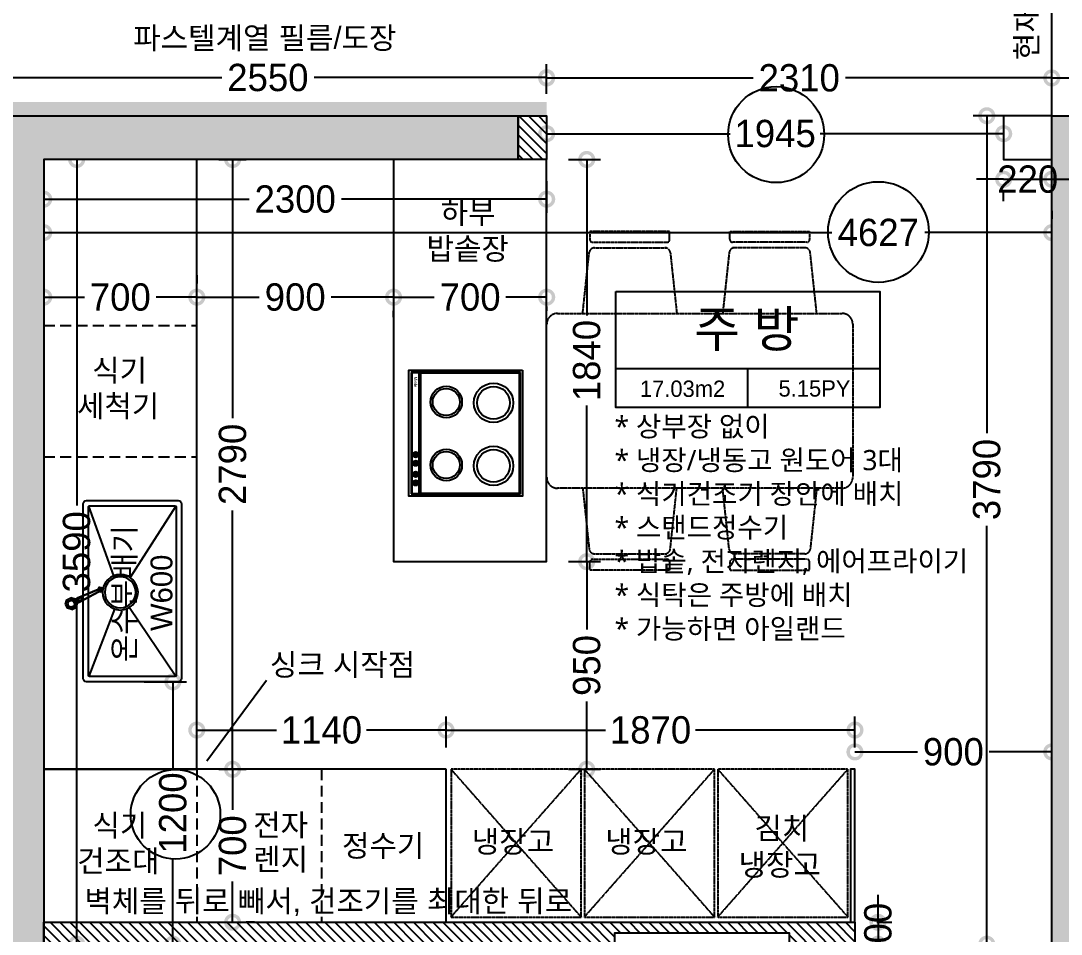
# Model space of a CAD drawing. Header units: millimetres. Extents: x 43335 to 261478, y -4312 to 41218.
# Drawn here: x 143568 to 148326, y 17574 to 21753 of the extents above; entities that cross this region are included whole.
import ezdxf
from ezdxf.enums import TextEntityAlignment as Align

# ---------------------------------------------------------------- set-up
doc = ezdxf.new("R2010")
doc.units = ezdxf.units.MM
for name, pattern in [('DASHED2', [0.375, 0.25, -0.125]), ('DH-HID2', [1.2, 0.8, -0.4]), ('HID', [2.3, 1.5, -0.8])]:
    doc.linetypes.add(name, pattern=pattern)
for name, color, linetype in [('0-ELC TEXT', 7, 'Continuous'), ('03-TEXT', 3, 'Continuous'), ('07-dim wal', 5, 'Continuous'), ('CO-FURB-DN', 9, 'Continuous'), ('DIM', 7, 'Continuous'), ('EHP장비', 1, 'Continuous'), ('FU-FURM', 251, 'DH-HID2'), ('S-DIM', 7, 'Continuous'), ('문자선', 3, 'Continuous'), ('벽1', 2, 'Continuous'), ('인테리어_가구_제작', 6, 'Continuous'), ('인테리어_기타', 8, 'Continuous'), ('인테리어_키친', 6, 'Continuous'), ('인테리어_해치_벽체', 8, 'Continuous'), ('평면_가구', 6, 'Continuous')]:
    doc.layers.add(name, color=color, linetype=linetype)
doc.styles.add('DH-TEXT', font='HANDotum.ttf')
doc.styles.add('넥슨고딕', font='HANDotum.ttf')
doc.styles.add('돋움', font='malgun.ttf')
doc.styles.add('스타일1', font='HANDotum.ttf')
doc.styles.add('코레일둥고', font='HANDotum.ttf')
doc.dimstyles.new('50', dxfattribs={"dimscale": 50, "dimtxt": 2.5, "dimasz": 2.5, "dimexe": 1.25, "dimexo": 2, "dimtad": 0, "dimdec": 0, "dimtxsty": '스타일1', "dimblk": 'DOTSMALL', "dimcen": 2.5, "dimclrd": 1, "dimclre": 1, "dimclrt": 2, "dimadec": 0, "dimazin": 0, "dimtfac": 1, "dimtdec": 0, "dimtix": 1, "dimtmove": 0, "dimatfit": 3, "dimldrblk": 'DOTSMALL', "dimfxl": 1.25, "dimarcsym": 0})

# ---------------------------------------------------------------- blocks, each defined once
blk = doc.blocks.new('_DOTSMALL')
at = {"color": 0, "linetype": 'ByBlock', "const_width": 0.5}
blk.add_lwpolyline([(-0.0625, 0, 1), (0.0625, 0, 1)], format="xyb", close=True, dxfattribs=at)
blk = doc.blocks.new('*D420')
at = {"layer": 'Defpoints', "color": 0, "transparency": 16777216}
for p in [(145972.9, 21492.7), (143422.9, 21318.4), (145972.9, 21318.4)]:
    blk.add_point(p, dxfattribs=at)
at = {"layer": 'S-DIM', "color": 1, "lineweight": -2, "transparency": 16777216}
for p, q in [((143422.9, 21418.4), (143422.9, 21555.2)), ((145972.9, 21418.4), (145972.9, 21555.2)), ((143422.9, 21492.7), (144486.6, 21492.7)), ((145972.9, 21492.7), (144909.3, 21492.7))]:
    blk.add_line(p, q, dxfattribs=at)
at = {"layer": 'S-DIM', "color": 1, "lineweight": -2, "transparency": 16777216, "xscale": 125, "yscale": 125, "zscale": 125, "rotation": 180}
blk.add_blockref('_DOTSMALL', (143422.9, 21492.7), dxfattribs=at)
at = {"layer": 'S-DIM', "color": 1, "lineweight": -2, "transparency": 16777216, "xscale": 125, "yscale": 125, "zscale": 125}
blk.add_blockref('_DOTSMALL', (145972.9, 21492.7), dxfattribs=at)
at = {"layer": 'S-DIM', "color": 2, "transparency": 16777216, "insert": (144697.9, 21492.7), "char_height": 125, "attachment_point": 5, "style": '스타일1'}
blk.add_mtext('2550', dxfattribs=at)
blk = doc.blocks.new('*D421')
at = {"layer": 'Defpoints', "color": 0, "transparency": 16777216}
for p in [(148832.9, 21491.2), (148282.9, 21318.4), (148832.9, 21318.4)]:
    blk.add_point(p, dxfattribs=at)
at = {"layer": 'S-DIM', "color": 1, "lineweight": -2, "transparency": 16777216}
for p, q in [((148282.9, 21418.4), (148282.9, 21553.7)), ((148832.9, 21418.4), (148832.9, 21553.7)), ((148282.9, 21491.2), (148394.7, 21491.2)), ((148832.9, 21491.2), (148721.2, 21491.2))]:
    blk.add_line(p, q, dxfattribs=at)
at = {"layer": 'S-DIM', "color": 1, "lineweight": -2, "transparency": 16777216, "xscale": 125, "yscale": 125, "zscale": 125, "rotation": 180}
blk.add_blockref('_DOTSMALL', (148282.9, 21491.2), dxfattribs=at)
at = {"layer": 'S-DIM', "color": 1, "lineweight": -2, "transparency": 16777216, "xscale": 125, "yscale": 125, "zscale": 125}
blk.add_blockref('_DOTSMALL', (148832.9, 21491.2), dxfattribs=at)
at = {"layer": 'S-DIM', "color": 2, "transparency": 16777216, "insert": (148557.9, 21491.2), "char_height": 125, "attachment_point": 5, "style": '스타일1'}
blk.add_mtext('550', dxfattribs=at)
blk = doc.blocks.new('F-507')
at = {"layer": 'FU-FURM'}
for p, q in [((462.5, 775), (97.4, 775)), ((97.4, 775), (97.4, 737.5)), ((462.5, 737.5), (462.5, 775)), ((737.5, 775), (1102.6, 775)), ((737.5, 737.5), (737.5, 775)), ((1102.6, 775), (1102.6, 737.5)), ((109.9, 725), (450, 725)), ((1090.1, 725), (750, 725)), ((64.9, 400), (94.5, 678.3)), ((119.3, 700), (450, 700)), ((465.4, 678.3), (495, 400)), ((734.6, 678.3), (705, 400)), ((1080.7, 700), (750, 700)), ((1135.1, 400), (1105.5, 678.3)), ((-50, 400), (1250, 400)), ((-100, -350), (-100, 350)), ((1300, 350), (1300, -350)), ((1250, -400), (-50, -400)), ((64.9, -400), (94.5, -678.3)), ((465.4, -678.3), (495, -400)), ((734.6, -678.3), (705, -400)), ((1135.1, -400), (1105.5, -678.3)), ((119.3, -700), (450, -700)), ((1080.7, -700), (750, -700)), ((97.4, -775), (97.4, -737.5)), ((109.9, -725), (450, -725)), ((462.5, -737.5), (462.5, -775)), ((737.5, -737.5), (737.5, -775)), ((1090.1, -725), (750, -725)), ((1102.6, -775), (1102.6, -737.5)), ((462.5, -775), (97.4, -775)), ((737.5, -775), (1102.6, -775))]:
    blk.add_line(p, q, dxfattribs=at)
for centre, radius, start, end in [((109.9, 737.5), 12.5, 180, 270), ((450, 737.5), 12.5, 270, 0), ((750, 737.5), 12.5, 180, 270), ((1090.1, 737.5), 12.5, 270, 0), ((119.3, 675), 25, 90, 172.4054), ((440.6, 675), 25, 7.5946, 90), ((759.4, 675), 25, 90, 172.4054), ((1080.7, 675), 25, 7.5946, 90), ((-50, 350), 50, 90, 180), ((1250, 350), 50, 0, 90), ((-50, -350), 50, 180, 270), ((1250, -350), 50, 270, 0), ((119.3, -675), 25, 187.5946, 270), ((440.6, -675), 25, 270, 352.4054), ((759.4, -675), 25, 187.5946, 270), ((1080.7, -675), 25, 270, 352.4054), ((109.9, -737.5), 12.5, 90, 180), ((450, -737.5), 12.5, 0, 90), ((750, -737.5), 12.5, 90, 180), ((1090.1, -737.5), 12.5, 0, 90)]:
    blk.add_arc(centre, radius, start, end, dxfattribs=at)
blk = doc.blocks.new('FB-009')
at = {"layer": 'CO-FURB-DN', "color": 251}
for p, q in [((10, 510), (10, 10)), ((278, 510), (10, 510)), ((13.4, 505.2), (13.4, 53.7)), ((275.4, 505.2), (13.4, 505.2)), ((566, 510), (266.8, 510)), ((563.4, 505.2), (266.8, 505.2)), ((563.4, 53.7), (563.4, 505.2)), ((566, 10), (566, 510)), ((10, 50), (278, 50)), ((13.4, 53.7), (275.4, 53.7)), ((266.8, 53.7), (563.4, 53.7)), ((266.8, 50), (566, 50)), ((10, 10), (278, 10)), ((12.2, 46.5), (12.2, 13.4)), ((276.4, 46.5), (12.2, 46.5)), ((12.2, 13.4), (276.4, 13.4)), ((564.4, 46.5), (266.8, 46.5)), ((266.8, 13.4), (564.4, 13.4)), ((266.8, 10), (566, 10)), ((385, 40.6), (385, 21.8)), ((388, 40.6), (388, 21.8)), ((424.2, 40.6), (424.2, 21.8)), ((427.2, 40.6), (427.2, 21.8)), ((474.9, 40.6), (474.9, 21.8)), ((477.9, 40.6), (477.9, 21.8)), ((514, 40.6), (514, 21.8)), ((517, 40.6), (517, 21.8)), ((564.4, 13.4), (564.4, 46.5))]:
    blk.add_line(p, q, dxfattribs=at)
at = {"layer": 'CO-FURB-DN'}
blk.add_lwpolyline([(0, 520), (576, 520), (576, 0), (0, 0)], close=True, dxfattribs=at)
at = {"layer": 'CO-FURB-DN', "color": 251}
for centre, radius in [((149.6, 387.2), 89.9), ((437.6, 387.2), 89.9), ((149.6, 387.2), 74.9), ((437.6, 387.2), 74.9), ((145.8, 170.8), 72), ((433.8, 170.8), 72), ((145.8, 170.8), 62), ((433.8, 170.8), 62), ((386.5, 31.2), 12.5), ((386.5, 31.2), 9.52), ((425.6, 31.2), 12.5), ((425.6, 31.2), 9.52), ((476.3, 31.2), 12.5), ((476.3, 31.2), 9.52), ((515.5, 31.2), 12.5), ((515.5, 31.2), 9.52)]:
    blk.add_circle(centre, radius, dxfattribs=at)
at = {"layer": 'CO-FURB-DN', "color": 251, "style": 'DH-TEXT'}
blk.add_text('Miele', height=15, dxfattribs=at).set_placement((29, 23.1))
blk = doc.blocks.new('A$Cd2137294')
at = {"color": 8}
for p, q in [((815, 530.7), (15, 530.7)), ((0, 515.7), (0, 95.7)), ((25, 500.7), (25, 110.7)), ((340.8, 293.2), (26.5, 504.3)), ((800, 505.7), (30, 505.7)), ((803.5, 504.3), (476.8, 296.3)), ((805, 110.7), (805, 500.7)), ((830, 95.7), (830, 515.7)), ((333.3, 224.1), (26.5, 107.2)), ((485.4, 221.7), (803.5, 107.2)), ((30, 105.7), (800, 105.7)), ((15, 80.7), (815, 80.7)), ((369.9, 37.2, 10), (387.7, 73, 30))]:
    blk.add_line(p, q, dxfattribs=at)
for points, elevation in [([(356.2, 0), (375.9, 6.6), (385.1, 25.1), (378.5, 44.7), (360, 54), (340.3, 47.4), (331.1, 28.9), (337.7, 9.2)], -74.1), ([(356.5, 10.4), (368.3, 14.3), (373.8, 25.5), (369.9, 37.2), (358.8, 42.8), (347, 38.8), (341.4, 27.7), (345.4, 15.9)], 10)]:
    blk.add_lwpolyline(points, close=True, dxfattribs=dict(at, elevation=elevation))
blk.add_lwpolyline([(356.5, 10.4), (368.3, 14.3), (373.8, 25.5), (369.9, 37.2), (358.8, 42.8), (347, 38.8), (341.4, 27.7), (345.4, 15.9)], close=True, dxfattribs=at)
for centre, radius in [((409.8, 250.8), 81), ((409.8, 250.8), 71), ((357.5, 25.9), 21.9)]:
    blk.add_circle(centre, radius, dxfattribs=at)
for centre, radius, start, end in [((15, 515.7), 15, 90, 180), ((815, 515.7), 15, 0, 90), ((30, 500.7), 5, 90, 180), ((800, 500.7), 5, 0, 90), ((15, 95.7), 15, 180, 270), ((30, 110.7), 5, 180, 270), ((800, 110.7), 5, 270, 0), ((815, 95.7), 15, 270, 0)]:
    blk.add_arc(centre, radius, start, end, dxfattribs=at)
for points in [[(422.5, 150.1, 20), (382.5, 53.3, -30), (364, 62.5, -30), (413.2, 154.7, 20)], [(364, 62.5, -50), (364, 62.5, -30), (413.2, 154.7, 20), (413.2, 154.7)], [(422.5, 150.1), (413.2, 154.7), (364, 62.5, -50), (382.5, 53.3, -50)], [(382.5, 53.3, -30), (382.5, 53.3, -50), (422.5, 150.1), (422.5, 150.1, 20)], [(421.6, 167.8, -10), (421.9, 163.2, 40), (416.1, 159.4, 40), (412, 161.5, -10)], [(422.5, 150.1), (423, 149.9, -10), (412.7, 155, -10), (413.2, 154.7)], [(422.7, 154.5, 40), (422.5, 150.1, 20), (413.2, 154.7, 20), (416.6, 152.6, 40)], [(421.9, 163.2, 40), (428.1, 160.2, 40), (431.9, 162.7, -10), (421.6, 167.8, -10)], [(431.9, 162.7, -10), (428.1, 160.2, 40), (428.5, 153.3, 40), (432.6, 156.2, -10)], [(358.8, 42.8), (347, 38.8), (339.9, 47, -70), (359.5, 53.6, -70)], [(376.6, 78.6, 30), (358.8, 42.8, 10), (358.8, 42.8), (376.6, 78.6, 30)], [(369.9, 37.2, 10), (358.8, 42.8, 10), (376.6, 78.6, 30), (387.7, 73, 30)], [(376.6, 78.6, 30), (387.7, 73, 30), (369.9, 37.2), (358.8, 42.8)], [(382.5, 53.3, -30), (369.9, 37.2), (358.8, 42.8), (364, 62.5, -30)], [(358.8, 42.8), (364, 62.5, -30), (364, 62.5, -50), (359.5, 53.6, -70)], [(359.5, 53.6, -70), (358.8, 42.8), (369.9, 37.2), (378, 44.3, -70)], [(378, 44.3, -70), (382.5, 53.3, -50), (364, 62.5, -50), (359.5, 53.6, -70)], [(369.9, 37.2, 10), (369.9, 37.2, 10), (387.7, 73, 30), (369.9, 37.2)], [(382.5, 53.3, -30), (369.9, 37.2), (378, 44.3, -70), (382.5, 53.3, -50)], [(339.9, 47, -70), (347, 38.8), (341.4, 27.7), (330.6, 28.5, -70)], [(373.8, 25.5), (369.9, 37.2), (378, 44.3, -70), (384.6, 24.7, -70)]]:
    blk.add_3dface(points, dxfattribs=at)
for points, invisible_edges in [([(413.2, 154.7), (412.7, 155, -10), (412, 161.5, -10), (416.1, 159.4, 40)], 8), ([(416.1, 159.4, 40), (416.6, 152.6, 40), (413.2, 154.7, 20), (413.2, 154.7)], 8), ([(428.5, 153.3, 40), (428.1, 160.2, 40), (421.9, 163.2, 40), (416.1, 159.4, 40)], 8), ([(416.1, 159.4, 40), (416.6, 152.6, 40), (422.7, 154.5, 40), (428.5, 153.3, 40)], 8), ([(422.7, 154.5, 40), (422.5, 150.1, 20), (422.5, 150.1), (423, 149.9, -10)], 8), ([(423, 149.9, -10), (432.6, 156.2, -10), (428.5, 153.3, 40), (422.7, 154.5, 40)], 8), ([(358.8, 42.8, 10), (347, 38.8, 10), (341.4, 27.7, 10), (345.4, 15.9, 10)], 8), ([(369.9, 37.2, 10), (358.8, 42.8, 10), (345.4, 15.9, 10), (356.5, 10.4, 10)], 10), ([(356.5, 10.4, 10), (368.3, 14.3, 10), (373.8, 25.5, 10), (369.9, 37.2, 10)], 8)]:
    blk.add_3dface(points, dxfattribs=dict(at, invisible_edges=invisible_edges))
blk = doc.blocks.new('*D498')
at = {"layer": 'Defpoints', "color": 0, "transparency": 16777216}
for p in [(144372.9, 21118.4), (144372.9, 18328.5), (144536.8, 18328.5)]:
    blk.add_point(p, dxfattribs=at)
at = {"layer": 'S-DIM', "color": 1, "lineweight": -2, "transparency": 16777216}
for p, q in [((144472.9, 21118.4), (144599.3, 21118.4)), ((144536.8, 21118.4), (144536.8, 19934.8)), ((144536.8, 18328.5), (144536.8, 19512.1)), ((144472.9, 18328.5), (144599.3, 18328.5))]:
    blk.add_line(p, q, dxfattribs=at)
at = {"layer": 'S-DIM', "color": 1, "lineweight": -2, "transparency": 16777216, "xscale": 125, "yscale": 125, "zscale": 125}
for p, rotation in [((144536.8, 21118.4), 90), ((144536.8, 18328.5), 270)]:
    blk.add_blockref('_DOTSMALL', p, dxfattribs=dict(at, rotation=rotation))
at = {"layer": 'S-DIM', "color": 2, "transparency": 16777216, "insert": (144536.8, 19723.5), "char_height": 125, "attachment_point": 5, "rotation": 90, "style": '스타일1'}
blk.add_mtext('2790', dxfattribs=at)
blk = doc.blocks.new('*D499')
at = {"layer": 'Defpoints', "color": 0, "transparency": 16777216}
for p in [(143672.9, 21118.4), (145972.9, 21118.4), (143672.9, 20936.7)]:
    blk.add_point(p, dxfattribs=at)
at = {"layer": 'S-DIM', "color": 1, "lineweight": -2, "transparency": 16777216}
for p, q in [((143672.9, 21018.4), (143672.9, 20874.2)), ((145972.9, 21018.4), (145972.9, 20874.2)), ((143672.9, 20936.7), (144611.6, 20936.7)), ((145972.9, 20936.7), (145034.3, 20936.7))]:
    blk.add_line(p, q, dxfattribs=at)
at = {"layer": 'S-DIM', "color": 1, "lineweight": -2, "transparency": 16777216, "xscale": 125, "yscale": 125, "zscale": 125, "rotation": 180}
blk.add_blockref('_DOTSMALL', (143672.9, 20936.7), dxfattribs=at)
at = {"layer": 'S-DIM', "color": 1, "lineweight": -2, "transparency": 16777216, "xscale": 125, "yscale": 125, "zscale": 125}
blk.add_blockref('_DOTSMALL', (145972.9, 20936.7), dxfattribs=at)
at = {"layer": 'S-DIM', "color": 2, "transparency": 16777216, "insert": (144822.9, 20936.7), "char_height": 125, "attachment_point": 5, "style": '스타일1'}
blk.add_mtext('2300', dxfattribs=at)
blk = doc.blocks.new('*D503')
at = {"layer": 'Defpoints', "color": 0, "transparency": 16777216}
for p in [(147382.9, 18507.9), (145512.9, 18328.5), (147382.9, 18328.5)]:
    blk.add_point(p, dxfattribs=at)
at = {"layer": 'S-DIM', "color": 1, "lineweight": -2, "transparency": 16777216}
for p, q in [((145512.9, 18428.5), (145512.9, 18570.4)), ((147382.9, 18428.5), (147382.9, 18570.4)), ((145512.9, 18507.9), (146241.9, 18507.9)), ((147382.9, 18507.9), (146653.9, 18507.9))]:
    blk.add_line(p, q, dxfattribs=at)
at = {"layer": 'S-DIM', "color": 1, "lineweight": -2, "transparency": 16777216, "xscale": 125, "yscale": 125, "zscale": 125, "rotation": 180}
blk.add_blockref('_DOTSMALL', (145512.9, 18507.9), dxfattribs=at)
at = {"layer": 'S-DIM', "color": 1, "lineweight": -2, "transparency": 16777216, "xscale": 125, "yscale": 125, "zscale": 125}
blk.add_blockref('_DOTSMALL', (147382.9, 18507.9), dxfattribs=at)
at = {"layer": 'S-DIM', "color": 2, "transparency": 16777216, "insert": (146447.9, 18507.9), "char_height": 125, "attachment_point": 5, "style": '스타일1'}
blk.add_mtext('1870', dxfattribs=at)
blk = doc.blocks.new('*D504')
at = {"layer": 'Defpoints', "color": 0, "transparency": 16777216}
for p in [(143672.9, 20488.4), (143672.9, 20488.4), (144372.9, 20488.4)]:
    blk.add_point(p, dxfattribs=at)
at = {"layer": 'S-DIM', "color": 1, "lineweight": -2, "transparency": 16777216}
for p, q in [((143672.9, 20588.4), (143672.9, 20550.9)), ((144372.9, 20588.4), (144372.9, 20550.9)), ((143672.9, 20488.4), (143859.1, 20488.4)), ((144372.9, 20488.4), (144186.8, 20488.4))]:
    blk.add_line(p, q, dxfattribs=at)
at = {"layer": 'S-DIM', "color": 1, "lineweight": -2, "transparency": 16777216, "xscale": 125, "yscale": 125, "zscale": 125, "rotation": 180}
blk.add_blockref('_DOTSMALL', (143672.9, 20488.4), dxfattribs=at)
at = {"layer": 'S-DIM', "color": 1, "lineweight": -2, "transparency": 16777216, "xscale": 125, "yscale": 125, "zscale": 125}
blk.add_blockref('_DOTSMALL', (144372.9, 20488.4), dxfattribs=at)
at = {"layer": 'S-DIM', "color": 2, "transparency": 16777216, "insert": (144022.9, 20488.4), "char_height": 125, "attachment_point": 5, "style": '스타일1'}
blk.add_mtext('700', dxfattribs=at)
blk = doc.blocks.new('*D505')
at = {"layer": 'Defpoints', "color": 0, "transparency": 16777216}
for p in [(144536.1, 18328.5), (144536.1, 17628.5), (144536.8, 17628.5)]:
    blk.add_point(p, dxfattribs=at)
at = {"layer": 'S-DIM', "color": 1, "lineweight": -2, "transparency": 16777216}
for p, q in [((144536.8, 18328.5), (144536.8, 18142.4)), ((144636.1, 18328.5), (144599.3, 18328.5)), ((144536.8, 17628.5), (144536.8, 17814.7)), ((144636.1, 17628.5), (144599.3, 17628.5))]:
    blk.add_line(p, q, dxfattribs=at)
at = {"layer": 'S-DIM', "color": 1, "lineweight": -2, "transparency": 16777216, "xscale": 125, "yscale": 125, "zscale": 125}
for p, rotation in [((144536.8, 18328.5), 90), ((144536.8, 17628.5), 270)]:
    blk.add_blockref('_DOTSMALL', p, dxfattribs=dict(at, rotation=rotation))
at = {"layer": 'S-DIM', "color": 2, "transparency": 16777216, "insert": (144536.8, 17978.5), "char_height": 125, "attachment_point": 5, "rotation": 90, "style": '스타일1'}
blk.add_mtext('700', dxfattribs=at)
blk = doc.blocks.new('*D506')
at = {"layer": 'Defpoints', "color": 0, "transparency": 16777216}
for p in [(148282.9, 18407.9), (147382.9, 18328.4), (148282.9, 18328.4)]:
    blk.add_point(p, dxfattribs=at)
at = {"layer": 'S-DIM', "color": 1, "lineweight": -2, "transparency": 16777216}
for p, q in [((147382.9, 18428.4), (147382.9, 18470.4)), ((148282.9, 18428.4), (148282.9, 18470.4)), ((147382.9, 18407.9), (147668.7, 18407.9)), ((148282.9, 18407.9), (147997.2, 18407.9))]:
    blk.add_line(p, q, dxfattribs=at)
at = {"layer": 'S-DIM', "color": 1, "lineweight": -2, "transparency": 16777216, "xscale": 125, "yscale": 125, "zscale": 125, "rotation": 180}
blk.add_blockref('_DOTSMALL', (147382.9, 18407.9), dxfattribs=at)
at = {"layer": 'S-DIM', "color": 1, "lineweight": -2, "transparency": 16777216, "xscale": 125, "yscale": 125, "zscale": 125}
blk.add_blockref('_DOTSMALL', (148282.9, 18407.9), dxfattribs=at)
at = {"layer": 'S-DIM', "color": 2, "transparency": 16777216, "insert": (147832.9, 18407.9), "char_height": 125, "attachment_point": 5, "style": '스타일1'}
blk.add_mtext('900', dxfattribs=at)
blk = doc.blocks.new('*D507')
at = {"layer": 'Defpoints', "color": 0, "transparency": 16777216}
for p in [(143823.5, 21118.4), (143823.5, 17528.4), (143823.5, 17528.4)]:
    blk.add_point(p, dxfattribs=at)
at = {"layer": 'S-DIM', "color": 1, "lineweight": -2, "transparency": 16777216}
for p, q in [((143823.5, 21118.4), (143823.5, 19535.1)), ((143923.5, 21118.4), (143886, 21118.4)), ((143823.5, 17528.4), (143823.5, 19111.7)), ((143923.5, 17528.4), (143886, 17528.4))]:
    blk.add_line(p, q, dxfattribs=at)
at = {"layer": 'S-DIM', "color": 1, "lineweight": -2, "transparency": 16777216, "xscale": 125, "yscale": 125, "zscale": 125}
for p, rotation in [((143823.5, 21118.4), 90), ((143823.5, 17528.4), 270)]:
    blk.add_blockref('_DOTSMALL', p, dxfattribs=dict(at, rotation=rotation))
at = {"layer": 'S-DIM', "color": 2, "transparency": 16777216, "insert": (143823.5, 19323.4), "char_height": 125, "attachment_point": 5, "rotation": 90, "style": '스타일1'}
blk.add_mtext('3590', dxfattribs=at)
blk = doc.blocks.new('*D508')
at = {"layer": 'Defpoints', "color": 0, "transparency": 16777216}
for p in [(148282.9, 21491.2), (145972.9, 21318.4), (148282.9, 21318.4)]:
    blk.add_point(p, dxfattribs=at)
at = {"layer": 'S-DIM', "color": 1, "lineweight": -2, "transparency": 16777216}
for p, q in [((145972.9, 21418.4), (145972.9, 21553.7)), ((148282.9, 21418.4), (148282.9, 21553.7)), ((145972.9, 21491.2), (146916.6, 21491.2)), ((148282.9, 21491.2), (147339.3, 21491.2))]:
    blk.add_line(p, q, dxfattribs=at)
at = {"layer": 'S-DIM', "color": 1, "lineweight": -2, "transparency": 16777216, "xscale": 125, "yscale": 125, "zscale": 125, "rotation": 180}
blk.add_blockref('_DOTSMALL', (145972.9, 21491.2), dxfattribs=at)
at = {"layer": 'S-DIM', "color": 1, "lineweight": -2, "transparency": 16777216, "xscale": 125, "yscale": 125, "zscale": 125}
blk.add_blockref('_DOTSMALL', (148282.9, 21491.2), dxfattribs=at)
at = {"layer": 'S-DIM', "color": 2, "transparency": 16777216, "insert": (147127.9, 21491.2), "char_height": 125, "attachment_point": 5, "style": '스타일1'}
blk.add_mtext('2310', dxfattribs=at)
blk = doc.blocks.new('*D509')
at = {"layer": 'Defpoints', "color": 0, "transparency": 16777216}
for p in [(148282.9, 21318.4), (147985.7, 17528.3), (148282.9, 17528.3)]:
    blk.add_point(p, dxfattribs=at)
at = {"layer": 'S-DIM', "color": 1, "lineweight": -2, "transparency": 16777216}
for p, q in [((148182.9, 21318.4), (147923.2, 21318.4)), ((147985.7, 21318.4), (147985.7, 19865.8)), ((147985.7, 17528.3), (147985.7, 19442.4)), ((148182.9, 17528.3), (147923.2, 17528.3))]:
    blk.add_line(p, q, dxfattribs=at)
at = {"layer": 'S-DIM', "color": 1, "lineweight": -2, "transparency": 16777216, "xscale": 125, "yscale": 125, "zscale": 125}
for p, rotation in [((147985.7, 21318.4), 90), ((147985.7, 17528.3), 270)]:
    blk.add_blockref('_DOTSMALL', p, dxfattribs=dict(at, rotation=rotation))
at = {"layer": 'S-DIM', "color": 2, "transparency": 16777216, "insert": (147985.7, 19654.1), "char_height": 125, "attachment_point": 5, "rotation": 90, "style": '스타일1'}
blk.add_mtext('3790', dxfattribs=at)
blk = doc.blocks.new('*D510')
at = {"layer": 'Defpoints', "color": 0, "transparency": 16777216}
for p in [(145272.9, 20546.4), (145972.9, 20546.4), (145972.9, 20488.4)]:
    blk.add_point(p, dxfattribs=at)
at = {"layer": 'S-DIM', "color": 1, "lineweight": -2, "transparency": 16777216}
for p, q in [((145272.9, 20488.4), (145459.1, 20488.4)), ((145972.9, 20488.4), (145786.8, 20488.4)), ((145272.9, 20446.4), (145272.9, 20425.9)), ((145972.9, 20446.4), (145972.9, 20425.9))]:
    blk.add_line(p, q, dxfattribs=at)
at = {"layer": 'S-DIM', "color": 1, "lineweight": -2, "transparency": 16777216, "xscale": 125, "yscale": 125, "zscale": 125, "rotation": 180}
blk.add_blockref('_DOTSMALL', (145272.9, 20488.4), dxfattribs=at)
at = {"layer": 'S-DIM', "color": 1, "lineweight": -2, "transparency": 16777216, "xscale": 125, "yscale": 125, "zscale": 125}
blk.add_blockref('_DOTSMALL', (145972.9, 20488.4), dxfattribs=at)
at = {"layer": 'S-DIM', "color": 2, "transparency": 16777216, "insert": (145622.9, 20488.4), "char_height": 125, "attachment_point": 5, "style": '스타일1'}
blk.add_mtext('700', dxfattribs=at)
blk = doc.blocks.new('*D500')
at = {"layer": 'Defpoints', "color": 0, "transparency": 16777216}
for p in [(144372.9, 20519.5), (144372.9, 20488.4), (145272.9, 20496.6)]:
    blk.add_point(p, dxfattribs=at)
at = {"layer": 'S-DIM', "color": 1, "lineweight": -2, "transparency": 16777216}
for p, q in [((144372.9, 20488.4), (144658.7, 20488.4)), ((145272.9, 20488.4), (144987.2, 20488.4)), ((144372.9, 20419.5), (144372.9, 20425.9)), ((145272.9, 20396.6), (145272.9, 20425.9))]:
    blk.add_line(p, q, dxfattribs=at)
at = {"layer": 'S-DIM', "color": 1, "lineweight": -2, "transparency": 16777216, "xscale": 125, "yscale": 125, "zscale": 125, "rotation": 180}
blk.add_blockref('_DOTSMALL', (144372.9, 20488.4), dxfattribs=at)
at = {"layer": 'S-DIM', "color": 1, "lineweight": -2, "transparency": 16777216, "xscale": 125, "yscale": 125, "zscale": 125}
blk.add_blockref('_DOTSMALL', (145272.9, 20488.4), dxfattribs=at)
at = {"layer": 'S-DIM', "color": 2, "transparency": 16777216, "insert": (144822.9, 20488.4), "char_height": 125, "attachment_point": 5, "style": '스타일1'}
blk.add_mtext('900', dxfattribs=at)
blk = doc.blocks.new('*D501')
at = {"layer": 'Defpoints', "color": 0, "transparency": 16777216}
for p in [(145972.9, 21118.4), (145972.9, 19278.4), (146156.2, 19278.4)]:
    blk.add_point(p, dxfattribs=at)
at = {"layer": 'S-DIM', "color": 1, "lineweight": -2, "transparency": 16777216}
for p, q in [((146072.9, 21118.4), (146218.7, 21118.4)), ((146156.2, 21118.4), (146156.2, 20404.4)), ((146156.2, 19278.4), (146156.2, 19992.4)), ((146072.9, 19278.4), (146218.7, 19278.4))]:
    blk.add_line(p, q, dxfattribs=at)
at = {"layer": 'S-DIM', "color": 1, "lineweight": -2, "transparency": 16777216, "xscale": 125, "yscale": 125, "zscale": 125}
for p, rotation in [((146156.2, 21118.4), 90), ((146156.2, 19278.4), 270)]:
    blk.add_blockref('_DOTSMALL', p, dxfattribs=dict(at, rotation=rotation))
at = {"layer": 'S-DIM', "color": 2, "transparency": 16777216, "insert": (146156.2, 20198.4), "char_height": 125, "attachment_point": 5, "rotation": 90, "style": '스타일1'}
blk.add_mtext('1840', dxfattribs=at)
blk = doc.blocks.new('*D502')
at = {"layer": 'Defpoints', "color": 0, "transparency": 16777216}
for p in [(145972.9, 19278.4), (145972.9, 18328.5), (146156.2, 18328.5)]:
    blk.add_point(p, dxfattribs=at)
at = {"layer": 'S-DIM', "color": 1, "lineweight": -2, "transparency": 16777216}
for p, q in [((146072.9, 19278.4), (146218.7, 19278.4)), ((146156.2, 19278.4), (146156.2, 18967.7)), ((146156.2, 18328.5), (146156.2, 18639.2)), ((146072.9, 18328.5), (146218.7, 18328.5))]:
    blk.add_line(p, q, dxfattribs=at)
at = {"layer": 'S-DIM', "color": 1, "lineweight": -2, "transparency": 16777216, "xscale": 125, "yscale": 125, "zscale": 125}
for p, rotation in [((146156.2, 19278.4), 90), ((146156.2, 18328.5), 270)]:
    blk.add_blockref('_DOTSMALL', p, dxfattribs=dict(at, rotation=rotation))
at = {"layer": 'S-DIM', "color": 2, "transparency": 16777216, "insert": (146156.2, 18803.4), "char_height": 125, "attachment_point": 5, "rotation": 90, "style": '스타일1'}
blk.add_mtext('950', dxfattribs=at)
blk = doc.blocks.new('aheishxsdfe')
at = {"layer": '벽1'}
for points in [[(51494.4, 37328.5), (50914.6, 37328.5), (50914.6, 36798.4), (50144.6, 36798.4), (50144.6, 35798.4), (51064.5, 35798.4), (51064.5, 35938.4), (51164.5, 35938.4), (51164.5, 35698.4), (49954.5, 35697.3), (49954.5, 41118.4), (49904.5, 41118.4), (49904.5, 41318.4), (52324.5, 41318.4), (52324.5, 41118.4), (50154.5, 41118.4), (50154.5, 37528.4), (51494.4, 37528.4), (51494.4, 37328.5)], [(55564.6, 37528.4), (55564.6, 35698.4), (54764.5, 35698.4), (54764.5, 35898.4), (55364.6, 35898.4), (55364.6, 37328.4), (54764.5, 37328.4), (54764.5, 41318.4), (54964.5, 41318.4), (54964.5, 37528.4), (55564.6, 37528.4)]]:
    blk.add_lwpolyline(points, dxfattribs=at)
blk = doc.blocks.new('sheisxefavb')
at = {"layer": '인테리어_해치_벽체'}
h = blk.add_hatch(color=256, dxfattribs=at)
h.dxf.hatch_style = 1
h.paths.add_polyline_path([(151722.9, -861.6), (151722.9, -1141.6), (152672.9, -1141.6), (152672.9, -1216.6), (152782.9, -1216.6), (152782.9, -1344.1), (152982.9, -1344.1), (152982.9, -1015.7), (152872.9, -1015.7), (152872.9, 2677.4), (154162.9, 2677.4), (154162.9, 8282.4), (153342.9, 8282.4), (153342.9, 8177.4), (153962.9, 8177.4), (153962.9, 7032.4), (153332.9, 7032.4), (153332.9, 6807.4), (153962.9, 6807.4), (153962.9, 2877.4), (151922.9, 2877.4), (151922.9, 2677.4), (152672.9, 2677.4), (152672.9, 1318.4), (151372.9, 1318.4), (151372.9, 1118.4), (152672.9, 1118.4), (152672.9, -661.6), (150472.9, -661.6), (150472.9, 1118.4), (150572.9, 1118.4), (150572.9, 1318.4), (150272.9, 1318.4), (150272.9, -661.6), (149917.9, -661.6), (149917.9, -861.6)])
h.paths.add_polyline_path([(142982.9, 8718.4), (143182.9, 8718.4), (143182.9, 8053.4), (142982.9, 8053.4)])
h.paths.add_polyline_path([(139672.9, 8153.4), (139672.9, 8053.4), (138772.9, 8053.4), (138772.9, 7032.4), (140082.9, 7032.4), (140082.9, 6807.4), (138772.9, 6807.4), (138772.9, 158.4), (139572.9, 158.4), (139572.9, -41.6), (138772.9, -41.6), (138772.9, -1341.6), (139122.9, -1341.6), (139122.9, -2471.6), (139447.9, -2471.6), (139447.9, -2671.6), (138922.9, -2671.6), (138922.9, -1541.6), (138572.9, -1541.6), (138572.9, 8153.4)])
h.paths.add_polyline_path([(140472.9, 368.4), (140472.9, -2471.6), (140937.9, -2471.6), (140937.9, -2671.6), (140472.9, -2671.6), (140475, -4102.7), (141272.9, -4102.7), (141272.9, -4302.7), (140272.9, -4302.6), (140272.9, -2671.6), (139947.9, -2671.6), (139947.9, -2471.6), (140272.9, -2471.6), (140272.9, 368.4)])
h.paths.add_polyline_path([(140272.9, 1068.4), (140272.9, 1318.4), (141802.9, 1318.4), (141802.9, 2668.4), (140127.9, 2668.4), (140127.9, 2868.4), (142002.9, 2868.4), (142002.9, 1318.4), (142442.9, 1318.4), (142442.9, 1118.4), (140472.9, 1118.4), (140472.9, 1068.4)])
h.paths.add_polyline_path([(152982.9, -2344.1), (152982.9, -2671.6), (152083.1, -2671.6), (152083.1, -2471.6), (152782.9, -2471.6), (152782.9, -2344.1)])
h.paths.add_polyline_path([(149083.1, -2471.6), (149083.1, -4301.6), (148282.9, -4301.6), (148282.9, -4101.6), (148883.1, -4101.6), (148883.1, -2671.6), (148282.9, -2671.6), (148282.9, 1318.4), (148482.9, 1318.4), (148482.9, -2471.6)])
h.paths.add_polyline_path([(145512.9, -2471.6), (146282.9, -2471.7), (146282.9, -2671.5), (145512.9, -2671.5)])
h.paths.add_polyline_path([(145012.9, -2671.5), (144433.1, -2671.5), (144433.1, -3201.6), (143663.1, -3201.6), (143663.1, -4201.6), (144582.9, -4201.6), (144582.9, -4061.6), (144682.9, -4061.6), (144682.9, -4301.6), (143472.9, -4302.7), (143472.9, 1118.4), (143422.9, 1118.4), (143422.9, 1318.4), (145842.9, 1318.4), (145842.9, 1118.4), (143672.9, 1118.4), (143672.9, -2471.6), (145012.9, -2471.6)])
h.paths.add_polyline_path([(150942.9, 2677.4), (150742.9, 2677.4), (150742.9, 8032.4), (150712.9, 8032.4), (150712.9, 8282.4), (150942.9, 8282.4)], flags=17)
h.paths.add_polyline_path([(147912.9, 6808.8), (147462.9, 6808.8), (147462.9, 7053.8), (147912.9, 7053.8), (147912.9, 8718.4), (148112.9, 8718.4), (148112.9, 7032.4), (148582.9, 7032.4), (148582.9, 6807.4), (148112.9, 6807.4), (148112.9, 2877.4), (149762.9, 2877.4), (149762.9, 2677.4), (147912.9, 2677.4)])
h.paths.add_polyline_path([(142982.9, 7032.4), (142982.9, 7353.4), (143182.9, 7353.4), (143182.9, 7053.8), (143632.9, 7053.8), (143632.9, 6808.8), (143182.9, 6808.8), (143182.9, 2668.4), (142982.9, 2668.4), (142982.9, 6807.4), (142582.9, 6807.4), (142582.9, 7032.4)])
at = {"layer": 'DIM'}
blk.add_blockref('aheishxsdfe', (93518.5, -40000), dxfattribs=at)
blk = doc.blocks.new('*D515')
at = {"layer": 'Defpoints', "color": 0, "transparency": 16777216}
for p in [(144032.3, 18728.4), (144210.7, 17528.4), (144263.6, 17528.4)]:
    blk.add_point(p, dxfattribs=at)
at = {"layer": 'S-DIM', "color": 1, "lineweight": -2, "transparency": 16777216}
for p, q in [((144132.3, 18728.4), (144326.1, 18728.4)), ((144263.6, 18728.4), (144263.6, 18334.4)), ((144263.6, 17528.4), (144263.6, 17922.4)), ((144310.7, 17528.4), (144326.1, 17528.4))]:
    blk.add_line(p, q, dxfattribs=at)
at = {"layer": 'S-DIM', "color": 1, "lineweight": -2, "transparency": 16777216, "xscale": 125, "yscale": 125, "zscale": 125}
for p, rotation in [((144263.6, 18728.4), 90), ((144263.6, 17528.4), 270)]:
    blk.add_blockref('_DOTSMALL', p, dxfattribs=dict(at, rotation=rotation))
at = {"layer": 'S-DIM', "color": 2, "transparency": 16777216, "insert": (144263.6, 18128.4), "char_height": 125, "attachment_point": 5, "rotation": 90, "style": '스타일1'}
blk.add_mtext('1200', dxfattribs=at)
blk = doc.blocks.new('*D516')
at = {"layer": 'Defpoints', "color": 0, "transparency": 16777216}
for p in [(145972.9, 21236.4), (145972.9, 21218.4), (148062.9, 21218.4)]:
    blk.add_point(p, dxfattribs=at)
at = {"layer": 'S-DIM', "color": 1, "lineweight": -2, "transparency": 16777216}
for p, q in [((145972.9, 21318.4), (145972.9, 21298.9)), ((148062.9, 21318.4), (148062.9, 21298.9)), ((145972.9, 21236.4), (146812.1, 21236.4)), ((148062.9, 21236.4), (147223.8, 21236.4))]:
    blk.add_line(p, q, dxfattribs=at)
at = {"layer": 'S-DIM', "color": 1, "lineweight": -2, "transparency": 16777216, "xscale": 125, "yscale": 125, "zscale": 125, "rotation": 180}
blk.add_blockref('_DOTSMALL', (145972.9, 21236.4), dxfattribs=at)
at = {"layer": 'S-DIM', "color": 1, "lineweight": -2, "transparency": 16777216, "xscale": 125, "yscale": 125, "zscale": 125}
blk.add_blockref('_DOTSMALL', (148062.9, 21236.4), dxfattribs=at)
at = {"layer": 'S-DIM', "color": 2, "transparency": 16777216, "insert": (147017.9, 21236.4), "char_height": 125, "attachment_point": 5, "style": '스타일1'}
blk.add_mtext('1945', dxfattribs=at)
blk = doc.blocks.new('*D517')
at = {"layer": 'Defpoints', "color": 0, "transparency": 16777216}
for p in [(148062.9, 21027.8), (148282.9, 21027.8), (148282.9, 21027.8)]:
    blk.add_point(p, dxfattribs=at)
at = {"layer": 'S-DIM', "color": 1, "lineweight": -2, "transparency": 16777216}
for p, q in [((148062.9, 21027.8), (147937.9, 21027.8)), ((148062.9, 21027.8), (148282.9, 21027.8)), ((148282.9, 21027.8), (148407.9, 21027.8)), ((148062.9, 20927.8), (148062.9, 20965.3)), ((148282.9, 20927.8), (148282.9, 20965.3))]:
    blk.add_line(p, q, dxfattribs=at)
at = {"layer": 'S-DIM', "color": 1, "lineweight": -2, "transparency": 16777216, "xscale": 125, "yscale": 125, "zscale": 125}
blk.add_blockref('_DOTSMALL', (148062.9, 21027.8), dxfattribs=at)
at = {"layer": 'S-DIM', "color": 1, "lineweight": -2, "transparency": 16777216, "xscale": 125, "yscale": 125, "zscale": 125, "rotation": 180}
blk.add_blockref('_DOTSMALL', (148282.9, 21027.8), dxfattribs=at)
at = {"layer": 'S-DIM', "color": 2, "transparency": 16777216, "insert": (148172.9, 21027.8), "char_height": 125, "attachment_point": 5, "style": '스타일1'}
blk.add_mtext('220', dxfattribs=at)
blk = doc.blocks.new('*D518')
at = {"layer": 'Defpoints', "color": 0, "transparency": 16777216}
for p in [(143672.9, 20783.7), (148282.9, 20783.7), (148282.9, 20783.7)]:
    blk.add_point(p, dxfattribs=at)
at = {"layer": 'S-DIM', "color": 1, "lineweight": -2, "transparency": 16777216}
for p, q in [((143672.9, 20883.7), (143672.9, 20846.2)), ((148282.9, 20883.7), (148282.9, 20846.2)), ((143672.9, 20783.7), (147276.9, 20783.7)), ((148282.9, 20783.7), (147702.3, 20783.7))]:
    blk.add_line(p, q, dxfattribs=at)
at = {"layer": 'S-DIM', "color": 1, "lineweight": -2, "transparency": 16777216, "xscale": 125, "yscale": 125, "zscale": 125, "rotation": 180}
blk.add_blockref('_DOTSMALL', (143672.9, 20783.7), dxfattribs=at)
at = {"layer": 'S-DIM', "color": 1, "lineweight": -2, "transparency": 16777216, "xscale": 125, "yscale": 125, "zscale": 125}
blk.add_blockref('_DOTSMALL', (148282.9, 20783.7), dxfattribs=at)
at = {"layer": 'S-DIM', "color": 2, "transparency": 16777216, "insert": (147489.6, 20783.7), "char_height": 125, "attachment_point": 5, "style": '스타일1'}
blk.add_mtext('4627', dxfattribs=at)
blk = doc.blocks.new('*D521')
at = {"layer": 'Defpoints', "color": 0, "transparency": 16777216}
for p in [(147382.9, 17628.4), (147382.9, 17528.3), (147488.2, 17528.3)]:
    blk.add_point(p, dxfattribs=at)
at = {"layer": 'S-DIM', "color": 1, "lineweight": -2, "transparency": 16777216}
for p, q in [((147488.2, 17628.4), (147488.2, 17753.4)), ((147482.9, 17628.4), (147550.7, 17628.4)), ((147488.2, 17628.4), (147488.2, 17528.3)), ((147482.9, 17528.3), (147550.7, 17528.3)), ((147488.2, 17528.3), (147488.2, 17403.3))]:
    blk.add_line(p, q, dxfattribs=at)
at = {"layer": 'S-DIM', "color": 1, "lineweight": -2, "transparency": 16777216, "xscale": 125, "yscale": 125, "zscale": 125}
for p, rotation in [((147488.2, 17628.4), 270), ((147488.2, 17528.3), 90)]:
    blk.add_blockref('_DOTSMALL', p, dxfattribs=dict(at, rotation=rotation))
at = {"layer": 'S-DIM', "color": 2, "transparency": 16777216, "insert": (147488.2, 17578.4), "char_height": 125, "attachment_point": 5, "rotation": 90, "style": '스타일1'}
blk.add_mtext('100', dxfattribs=at)
blk = doc.blocks.new('suegusiexbsdifs')
at = {"layer": '인테리어_해치_벽체'}
h = blk.add_hatch(dxfattribs=at)
h.set_pattern_fill('ANSI31', color=256, scale=10, angle=450)
h.paths.add_polyline_path([(139122.9, -1341.6), (139722.9, -1341.6), (139722.9, -1411.6), (139122.9, -1411.6)])
h.paths.add_polyline_path([(138772.9, -1341.6), (138772.9, -736.6), (138902.9, -736.6), (138902.9, -1341.6)])
h.paths.add_polyline_path([(140227.9, 6807.4), (140227.9, 3768.4), (140127.9, 3768.4), (140127.9, 6807.4)])
edge = h.paths.add_edge_path()
edge.add_arc((147512.9, 3177.4), 500, 180, 270)
edge.add_line((147512.9, 2677.4), (147912.9, 2677.4))
edge.add_line((147912.9, 2677.4), (147912.9, 2777.4))
edge.add_line((147912.9, 2777.4), (147512.9, 2777.4))
edge.add_arc((147512.9, 3177.4), 400, 180, 270, ccw=False)
edge.add_line((147112.9, 3177.4), (147012.9, 3177.4))
edge = h.paths.add_edge_path()
edge.add_arc((147512.9, 3777.4), 500, 90, 180, ccw=False)
edge.add_line((147512.9, 4277.4), (147912.9, 4277.4))
edge.add_line((147912.9, 4277.4), (147912.9, 4177.4))
edge.add_line((147912.9, 4177.4), (147512.9, 4177.4))
edge.add_arc((147512.9, 3777.4), 400, 90, 180)
edge.add_line((147112.9, 3777.4), (147012.9, 3777.4))
h.paths.add_polyline_path([(148482.9, 1318.4), (148832.9, 1318.4), (148832.9, 1218.4), (148482.9, 1218.4)])
h.paths.add_polyline_path([(149782.9, 1318.4), (150272.9, 1318.4), (150272.9, 1218.4), (149782.9, 1218.4)])
h.paths.add_polyline_path([(148482.9, -661.6), (148832.9, -661.6), (148832.9, -861.6), (148482.9, -861.6)])
h.paths.add_polyline_path([(149782.9, -661.6), (149917.9, -661.6), (149917.9, -861.6), (149782.9, -861.6)])
h.paths.add_polyline_path([(151922.9, -661.6), (151922.9, 68.4), (151852.9, 68.4), (151852.9, -661.6)])
h.paths.add_polyline_path([(151852.9, -661.6), (151147.9, -661.6), (151147.9, -531.6), (151852.9, -531.6)])
h.paths.add_polyline_path([(153342.9, 8177.4), (153962.9, 8177.4), (153962.9, 8032.4), (153342.9, 8032.4)])
h = blk.add_hatch(dxfattribs=at)
h.set_pattern_fill('ANSI31', color=256, scale=10, angle=450)
h.set_pattern_definition([(135, (93518.46, -40000), (-22.45064, -22.45064), [])])
h.paths.add_polyline_path([(145842.9, 1318.4), (145972.9, 1318.4), (145972.9, 1118.4), (145842.9, 1118.4)])
h = blk.add_hatch(dxfattribs=at)
h.set_pattern_fill('ANSI31', color=256, scale=10, angle=450)
edge = h.paths.add_edge_path()
edge.add_line((143672.9, -2371.5), (147382.9, -2371.6))
edge.add_line((147382.9, -2371.6), (147382.9, -2671.5))
edge.add_line((147382.9, -2671.5), (147082.9, -2671.5))
edge.add_line((147082.9, -2671.5), (147082.9, -2421.7))
edge.add_line((147082.9, -2421.7), (146282.9, -2421.7))
edge.add_line((146282.9, -2421.7), (146282.9, -2471.7))
edge.add_line((146282.9, -2471.7), (143672.9, -2471.7))
edge.add_line((143672.9, -2471.7), (143672.9, -2371.6))
at = {"layer": '문자선'}
blk.add_lwpolyline([(145842.9, 1318.4), (145972.9, 1318.4), (145972.9, 1118.4), (145842.9, 1118.4)], close=True, dxfattribs=at)
blk.add_lwpolyline([(143672.9, -2371.5), (147382.9, -2371.6), (147382.9, -2671.5), (147082.9, -2671.5), (147082.9, -2421.7), (146282.9, -2421.7), (146282.9, -2471.7), (143672.9, -2471.7), (143672.9, -2371.6)], dxfattribs=at)
blk = doc.blocks.new('*D524')
at = {"layer": 'Defpoints', "color": 0, "transparency": 16777216}
for p in [(145512.9, 18507.9), (144372.9, 18328.5), (145512.9, 18328.5)]:
    blk.add_point(p, dxfattribs=at)
at = {"layer": 'S-DIM', "color": 1, "lineweight": -2, "transparency": 16777216}
for p, q in [((144372.9, 18428.5), (144372.9, 18570.4)), ((145512.9, 18428.5), (145512.9, 18570.4)), ((144372.9, 18507.9), (144736.9, 18507.9)), ((145512.9, 18507.9), (145148.9, 18507.9))]:
    blk.add_line(p, q, dxfattribs=at)
at = {"layer": 'S-DIM', "color": 1, "lineweight": -2, "transparency": 16777216, "xscale": 125, "yscale": 125, "zscale": 125, "rotation": 180}
blk.add_blockref('_DOTSMALL', (144372.9, 18507.9), dxfattribs=at)
at = {"layer": 'S-DIM', "color": 1, "lineweight": -2, "transparency": 16777216, "xscale": 125, "yscale": 125, "zscale": 125}
blk.add_blockref('_DOTSMALL', (145512.9, 18507.9), dxfattribs=at)
at = {"layer": 'S-DIM', "color": 2, "transparency": 16777216, "insert": (144942.9, 18507.9), "char_height": 125, "attachment_point": 5, "style": '스타일1'}
blk.add_mtext('1140', dxfattribs=at)

msp = doc.modelspace()

# ---------------------------------------------------------------- linework, layer by layer
at = {"color": 244, "linetype": 'HID', "ltscale": 30, "true_color": 0x991b1e, "const_width": 65}
msp.add_lwpolyline([(143422.9, 21348.4), (145972.9, 21348.4)], dxfattribs=at)
at = {"layer": 'EHP장비'}
for points in [[(148282.9, 21318.4), (148282.9, 22677.4)], [(148282.9, 21318.4), (148062.9, 21318.4), (148062.9, 21118.4), (148282.9, 21118.4), (148282.9, 21318.4)], [(144419, 18366.7), (144691.5, 18735.6)]]:
    msp.add_lwpolyline(points, dxfattribs=at)
for centre, radius in [((147022.4, 21232.1), 219.6), ((147490, 20786.5), 230.2), ((144275.5, 18122.2), 204.7)]:
    msp.add_circle(centre, radius, dxfattribs=at)
at = {"layer": 'FU-FURM'}
for p, q in [((145535.4, 18328.5), (146130.4, 17652.5)), ((145535.4, 17652.5), (146130.4, 18328.5)), ((146145.4, 18328.5), (146740.4, 17652.5)), ((146145.4, 17652.5), (146740.4, 18328.5)), ((146755.4, 18328.5), (147350.4, 17652.5)), ((146755.4, 17652.5), (147350.4, 18328.5))]:
    msp.add_line(p, q, dxfattribs=at)
for points in [[(145535.4, 17652.5), (146130.4, 17652.5), (146130.4, 18328.5), (145535.4, 18328.5)], [(146145.4, 17652.5), (146740.4, 17652.5), (146740.4, 18328.5), (146145.4, 18328.5)], [(146755.4, 17652.5), (147350.4, 17652.5), (147350.4, 18328.5), (146755.4, 18328.5)]]:
    msp.add_lwpolyline(points, close=True, dxfattribs=at)
at = {"layer": '인테리어_기타', "color": 152, "true_color": 0x2776bb}
msp.add_line((146893.3, 19983.1), (146893.3, 20160), dxfattribs=at)
msp.add_lwpolyline([(146289.7, 20513.7), (147496.9, 20513.7), (147496.9, 20160), (146289.7, 20160)], close=True, dxfattribs=at)
msp.add_lwpolyline([(147496.9, 20160), (147496.9, 19983.1), (146289.7, 19983.1), (146289.7, 20160)], dxfattribs=at)
at = {"layer": '인테리어_키친', "color": 8, "linetype": 'DASHED2', "ltscale": 200}
for points in [[(143672.9, 20358.4), (144372.9, 20358.4)], [(143672.9, 19758.4), (144372.9, 19758.4)], [(144372.9, 18328.5), (144372.9, 17628.5)], [(144942.9, 18328.5), (144942.9, 17628.5)]]:
    msp.add_lwpolyline(points, dxfattribs=at)
at = {"layer": '평면_가구'}
for points in [[(143672.9, 21118.4), (143672.9, 18328.5), (144372.9, 18328.5), (144372.9, 21118.4), (143672.9, 21118.4)], [(145272.9, 21118.4), (145272.9, 19278.4), (145972.9, 19278.4), (145972.9, 21118.4), (145272.9, 21118.4)], [(147382.9, 17628.4), (147382.9, 18328.4), (147362.9, 18328.4), (147362.9, 17628.4), (147382.9, 17628.4)]]:
    msp.add_lwpolyline(points, dxfattribs=at)
msp.add_lwpolyline([(145512.9, 18328.5), (143672.9, 18328.5), (143672.9, 17628.5), (145512.9, 17628.5)], close=True, dxfattribs=at)

# ---------------------------------------------------------------- block references
at = {"layer": '07-dim wal'}
msp.add_blockref('F-507', (146072.9, 20014.4), dxfattribs=at)
at = {"layer": 'CO-FURB-DN', "rotation": 269.9999999999999}
msp.add_blockref('FB-009', (145342.9, 20154.4), dxfattribs=at)
at = {"layer": 'DIM'}
for name in ['sheisxefavb', 'suegusiexbsdifs']:
    msp.add_blockref(name, (0, 20000), dxfattribs=at)
at = {"layer": '인테리어_가구_제작', "color": 8, "xscale": -1, "rotation": 270}
msp.add_blockref('A$Cd2137294', (143772.2, 18728.4), dxfattribs=at)

# ---------------------------------------------------------------- texts
at = {"layer": '0-ELC TEXT', "style": '코레일둥고'}
for s, p in [('파스텔계열 필름/도장', (144082.1, 21624.5)), ('하부', (145488.3, 20824.8)), ('밥솥장', (145423.6, 20660)), ('식기', (143894.4, 20103.4)), ('세척기', (143824.9, 19940.5)), ('식기', (143895.4, 18021.5)), ('전자', (144630.7, 18023.9)), ('김치', (146923.1, 18008.5)), ('정수기', (145036.9, 17929.1)), ('냉장고', (145630.7, 17947.5)), ('냉장고', (146240.7, 17947.5)), ('건조대', (143825.8, 17858.6)), ('렌지', (144630.7, 17866.3)), ('냉장고', (146850.7, 17841.9))]:
    msp.add_text(s, height=100, dxfattribs=at).set_placement(p)
at = {"layer": '03-TEXT'}
for s, height, style, p in [('주 방', 166.67, '코레일둥고', (146888.3, 20260.3)), ('17.03m2', 75, '넥슨고딕', (146594.3, 20032)), ('5.15PY', 75, '넥슨고딕', (147197.8, 20033.4))]:
    msp.add_text(s, height=height, dxfattribs=dict(at, style=style)).set_placement(p, align=Align.CENTER)
at = {"layer": 'EHP장비', "style": '코레일둥고'}
for s, p in [('현재 바닥 대리석', (148218.3, 21573.3)), ('온수분배기', (144091.5, 18818.3)), ('W600', (144261.2, 18961.1))]:
    msp.add_text(s, height=100, rotation=90, dxfattribs=at).set_placement(p)
for s, p in [('싱크 시작점', (144707.2, 18757)), ('벽체를 뒤로 빼서, 건조기를 최대한 뒤로', (143858.8, 17675.5))]:
    msp.add_text(s, height=100, dxfattribs=at).set_placement(p)
at = {"layer": '문자선', "insert": (146283.4, 19943.5), "char_height": 92.489, "attachment_point": 1, "style": '돋움'}
msp.add_mtext_dynamic_manual_height_columns('* 상부장 없이\\P* 냉장/냉동고 원도어 3대 ^J* 식기건조기 장안에 배치^J* 스탠드정수기\\P* 밥솥, 전자렌지, 에어프라이기\\P* 식탁은 주방에 배치\\P* 가능하면 아일랜드', width=2262.594, gutter_width=137.5, heights=[4379], dxfattribs=at)

# ---------------------------------------------------------------- dimensions: what is measured, and where the dimension line sits
at = {"layer": 'S-DIM'}
for base, p1, p2, picture, middle in [((145972.9, 21492.7), (143422.9, 21318.4), (145972.9, 21318.4), '*D420', (144697.9, 21492.7)), ((148282.9, 21491.2), (145972.9, 21318.4), (148282.9, 21318.4), '*D508', (147127.9, 21491.2)), ((148832.9, 21491.2), (148282.9, 21318.4), (148832.9, 21318.4), '*D421', (148557.9, 21491.2)), ((143672.9, 20936.7), (145972.9, 21118.4), (143672.9, 21118.4), '*D499', (144822.9, 20936.7)), ((148282.9, 21027.8), (148062.9, 21027.8), (148282.9, 21027.8), '*D517', (148172.9, 21027.8)), ((143672.9, 20488.4), (144372.9, 20488.4), (143672.9, 20488.4), '*D504', (144022.9, 20488.4)), ((144372.9, 20488.4), (145272.9, 20496.6), (144372.9, 20519.5), '*D500', (144822.9, 20488.4)), ((145972.9, 20488.4), (145272.9, 20546.4), (145972.9, 20546.4), '*D510', (145622.9, 20488.4)), ((145512.9, 18507.9), (144372.9, 18328.5), (145512.9, 18328.5), '*D524', (144942.9, 18507.9)), ((147382.9, 18507.9), (145512.9, 18328.5), (147382.9, 18328.5), '*D503', (146447.9, 18507.9)), ((148282.9, 18407.9), (147382.9, 18328.4), (148282.9, 18328.4), '*D506', (147832.9, 18407.9))]:
    dim = msp.add_linear_dim(base=base, p1=p1, p2=p2, dimstyle='50', dxfattribs=at)
    dim.commit()
    dim.dimension.update_dxf_attribs({"geometry": picture, "text_midpoint": middle})
dim = msp.add_linear_dim(base=(145972.9, 21236.4), p1=(148062.9, 21218.4), p2=(145972.9, 21218.4), text='1945', dimstyle='50', dxfattribs=at)
dim.commit()
dim.dimension.update_dxf_attribs({"geometry": '*D516', "text_midpoint": (147017.9, 21236.4)})
dim = msp.add_linear_dim(base=(147985.7, 17528.3), p1=(148282.9, 21318.4), p2=(148282.9, 17528.3), angle=90, dimstyle='50', dxfattribs=at)
dim.commit()
dim.dimension.update_dxf_attribs({"geometry": '*D509', "text_midpoint": (147985.7, 19654.1), "dimtype": 160})
for base, p1, p2, picture, middle in [((143823.5, 17528.4), (143823.5, 21118.4), (143823.5, 17528.4), '*D507', (143823.5, 19323.4)), ((144536.8, 18328.5), (144372.9, 21118.4), (144372.9, 18328.5), '*D498', (144536.8, 19723.5)), ((146156.2, 19278.4), (145972.9, 21118.4), (145972.9, 19278.4), '*D501', (146156.2, 20198.4)), ((146156.2, 18328.5), (145972.9, 19278.4), (145972.9, 18328.5), '*D502', (146156.2, 18803.4)), ((144263.6, 17528.4), (144032.3, 18728.4), (144210.7, 17528.4), '*D515', (144263.6, 18128.4)), ((144536.8, 17628.5), (144536.1, 18328.5), (144536.1, 17628.5), '*D505', (144536.8, 17978.5)), ((147488.2, 17528.3), (147382.9, 17628.4), (147382.9, 17528.3), '*D521', (147488.2, 17578.4))]:
    dim = msp.add_linear_dim(base=base, p1=p1, p2=p2, angle=90, dimstyle='50', dxfattribs=at)
    dim.commit()
    dim.dimension.update_dxf_attribs({"geometry": picture, "text_midpoint": middle})
dim = msp.add_linear_dim(base=(148282.9, 20783.7), p1=(143672.9, 20783.7), p2=(148282.9, 20783.7), text='4627', dimstyle='50', dxfattribs=at)
dim.commit()
dim.dimension.update_dxf_attribs({"geometry": '*D518', "text_midpoint": (147489.6, 20783.7), "dimtype": 160})

doc.saveas('drawing.dxf')
